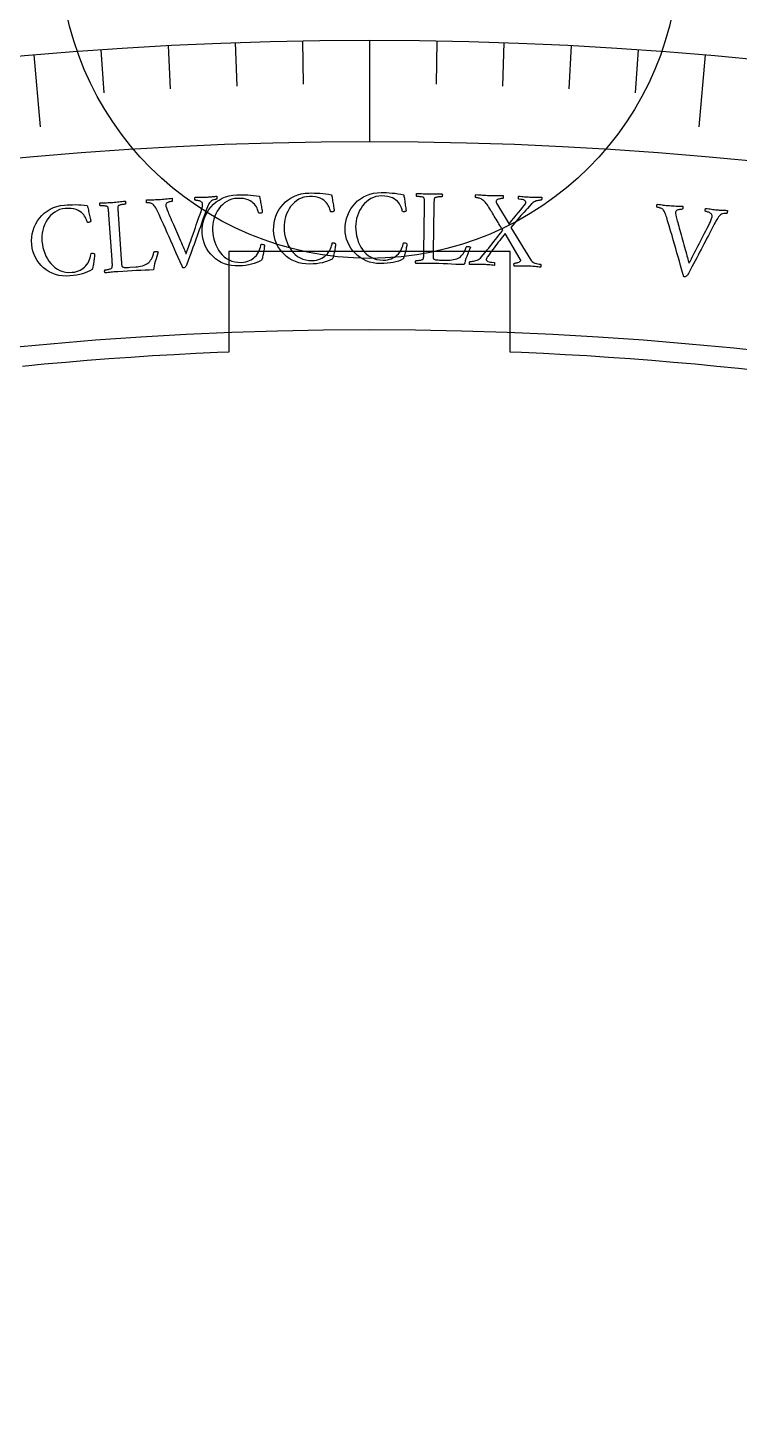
# Model space of a CAD drawing. Header units: millimetres. Extents: x -76 to 76, y -76 to 98.
# Drawn here: x -6.71 to 7.26, y 48.82 to 75.86 of the extents above; entities that cross this region are included whole.
import ezdxf

# ---------------------------------------------------------------- set-up
doc = ezdxf.new("R2010")
doc.units = ezdxf.units.MM
for name, color, linetype in [('CUT_INNER', 6, 'Continuous'), ('ENGRAVE', 7, 'Continuous'), ('ENGRAVE_FINE', 8, 'Continuous'), ('TEXT', 5, 'Continuous')]:
    doc.layers.add(name, color=color, linetype=linetype)

msp = doc.modelspace()

# ---------------------------------------------------------------- linework, layer by layer
at = {"layer": 'CUT_INNER'}
msp.add_lwpolyline([(7.6649, 69.1163), (7.2406, 69.162), (6.8161, 69.2051), (6.3913, 69.2457), (5.9663, 69.2836), (5.5411, 69.3189), (5.1157, 69.3516), (4.6901, 69.3817), (4.2642, 69.4091), (3.8383, 69.434), (3.4122, 69.4562), (2.9859, 69.4759), (2.76, 69.4849), (2.76, 71.464), (-2.76, 71.464), (-2.76, 69.4849), (-2.9859, 69.4759), (-3.4122, 69.4562), (-3.8383, 69.434), (-4.2642, 69.4091), (-4.6901, 69.3817), (-5.1157, 69.3516), (-5.5411, 69.3189), (-5.9663, 69.2836), (-6.3913, 69.2457), (-6.8161, 69.2051)], dxfattribs=at)
msp.add_circle((0, 77.4072), 6.08, dxfattribs=at)
at = {"layer": 'ENGRAVE'}
for points in [[(0, 75.6124), (0, 73.6227)], [(-6.5901, 75.3247), (-6.4662, 73.9089)], [(6.5901, 75.3247), (6.4662, 73.9089)]]:
    msp.add_lwpolyline(points, dxfattribs=at)
for radius in [75.6124, 73.6227, 69.9276]:
    msp.add_circle((0, 0), radius, dxfattribs=at)
at = {"layer": 'ENGRAVE_FINE'}
for points in [[(-3.9572, 75.5088), (-3.9126, 74.6572)], [(-2.6388, 75.5663), (-2.6091, 74.7141)], [(-1.3196, 75.6009), (-1.3047, 74.7483)], [(1.3196, 75.6009), (1.3047, 74.7483)], [(2.6388, 75.5663), (2.6091, 74.7141)], [(3.9572, 75.5088), (3.9126, 74.6572)], [(-5.2745, 75.4282), (-5.215, 74.5776)], [(5.2745, 75.4282), (5.215, 74.5776)]]:
    msp.add_lwpolyline(points, dxfattribs=at)
at = {"layer": 'TEXT'}
for points in [[(-4.1372, 72.4843), (-4.1031, 72.4865), (-4.0695, 72.4889), (-4.0365, 72.4918), (-4.004, 72.495), (-3.972, 72.4983), (-3.9402, 72.5014), (-3.9086, 72.5044), (-3.8774, 72.5072), (-3.8753, 72.5021), (-3.8737, 72.4949), (-3.8728, 72.4857), (-3.8724, 72.4745), (-3.8727, 72.4636), (-3.8738, 72.4555), (-3.8757, 72.4501), (-3.8785, 72.4475), (-3.8842, 72.4469), (-3.8927, 72.4454), (-3.9039, 72.4432), (-3.918, 72.4401), (-3.9332, 72.4361), (-3.9479, 72.431), (-3.9622, 72.4249), (-3.976, 72.4178), (-3.9878, 72.4092), (-3.996, 72.3988), (-4.0006, 72.3867), (-4.0016, 72.3727), (-3.998, 72.3514), (-3.989, 72.3213), (-3.9748, 72.2824), (-3.9552, 72.2348), (-3.9445, 72.21), (-3.9322, 72.1815), (-3.9181, 72.1492), (-3.9024, 72.1131), (-3.8855, 72.0742), (-3.8678, 72.0333), (-3.8494, 71.9904), (-3.8302, 71.9456), (-3.8106, 71.8999), (-3.7909, 71.8541), (-3.771, 71.8083), (-3.7511, 71.7625), (-3.7315, 71.7176), (-3.7129, 71.6746), (-3.6952, 71.6333), (-3.6783, 71.5939), (-3.6627, 71.5571), (-3.6487, 71.5238), (-3.6361, 71.4941), (-3.6251, 71.4678), (-3.616, 71.4461), (-3.6091, 71.4301), (-3.6045, 71.4196), (-3.6022, 71.4147), (-3.5993, 71.4221), (-3.5942, 71.4356), (-3.5871, 71.4552), (-3.5779, 71.4808), (-3.567, 71.5115), (-3.5548, 71.5461), (-3.5414, 71.5846), (-3.5266, 71.627), (-3.5108, 71.6726), (-3.4942, 71.7204), (-3.4767, 71.7705), (-3.4583, 71.823), (-3.4395, 71.8767), (-3.4205, 71.9309), (-3.4013, 71.9855), (-3.382, 72.0404), (-3.3629, 72.0948), (-3.3444, 72.1475), (-3.3264, 72.1986), (-3.309, 72.2481), (-3.3026, 72.2667), (-3.2968, 72.2859), (-3.2915, 72.3056), (-3.2868, 72.3257), (-3.283, 72.3453), (-3.2804, 72.3632), (-3.2791, 72.3795), (-3.2791, 72.3942), (-3.2817, 72.41), (-3.2877, 72.4236), (-3.2973, 72.4348), (-3.3105, 72.4438), (-3.3256, 72.4509), (-3.3412, 72.4567), (-3.3573, 72.4612), (-3.3739, 72.4643), (-3.3894, 72.4663), (-3.4023, 72.4677), (-3.4127, 72.4684), (-3.4204, 72.4685), (-3.4243, 72.4717), (-3.4273, 72.4775), (-3.4293, 72.4858), (-3.4304, 72.4967), (-3.4304, 72.508), (-3.4292, 72.5173), (-3.4268, 72.5246), (-3.4233, 72.53), (-3.3946, 72.5303), (-3.3667, 72.5303), (-3.3396, 72.5302), (-3.3133, 72.5298), (-3.287, 72.5296), (-3.2599, 72.5299), (-3.2321, 72.5305), (-3.2034, 72.5316), (-3.1799, 72.5327), (-3.159, 72.5338), (-3.1407, 72.5349), (-3.1249, 72.5361), (-3.1105, 72.5373), (-3.0962, 72.5386), (-3.082, 72.5401), (-3.068, 72.5417), (-3.0532, 72.5434), (-3.0369, 72.5451), (-3.0189, 72.5469), (-2.9993, 72.5488), (-2.9973, 72.5436), (-2.9961, 72.5362), (-2.9955, 72.5266), (-2.9957, 72.5149), (-2.9965, 72.5037), (-2.9976, 72.4957), (-2.9992, 72.4909), (-3.0011, 72.4892), (-3.0096, 72.4882), (-3.0223, 72.4856), (-3.039, 72.4816), (-3.0598, 72.4761), (-3.0815, 72.4685), (-3.1008, 72.4584), (-3.1177, 72.4457), (-3.1322, 72.4304), (-3.142, 72.4167), (-3.1531, 72.3974), (-3.1654, 72.3726), (-3.1789, 72.3422), (-3.1926, 72.3095), (-3.2054, 72.2775), (-3.2172, 72.2462), (-3.2281, 72.2156), (-3.2533, 72.1446), (-3.2773, 72.0767), (-3.3003, 72.0117), (-3.3221, 71.9496), (-3.3433, 71.8896), (-3.3641, 71.8306), (-3.3848, 71.7727), (-3.4052, 71.7159), (-3.4256, 71.6591), (-3.4463, 71.6012), (-3.4673, 71.5422), (-3.4887, 71.4821), (-3.5109, 71.4198), (-3.5344, 71.3543), (-3.5594, 71.2854), (-3.5857, 71.2134), (-3.5934, 71.1944), (-3.6017, 71.1785), (-3.6105, 71.1658), (-3.6199, 71.1563), (-3.6296, 71.1493), (-3.6396, 71.1441), (-3.6498, 71.1408), (-3.6603, 71.1393), (-3.6634, 71.14), (-3.6663, 71.1425), (-3.669, 71.1467), (-3.6715, 71.1526), (-3.674, 71.1589), (-3.6764, 71.1643), (-3.6787, 71.1688), (-3.681, 71.1723), (-3.72, 71.2613), (-3.7578, 71.3474), (-3.7942, 71.4304), (-3.8294, 71.5104), (-3.8641, 71.5892), (-3.8992, 71.6687), (-3.9346, 71.7488), (-3.9705, 71.8295), (-4.0076, 71.9126), (-4.0471, 71.9998), (-4.0889, 72.0911), (-4.1331, 72.1865), (-4.1465, 72.2158), (-4.1597, 72.2435), (-4.1727, 72.2696), (-4.1855, 72.2942), (-4.1985, 72.3174), (-4.2121, 72.3395), (-4.2263, 72.3605), (-4.2412, 72.3804), (-4.2481, 72.3881), (-4.2571, 72.3949), (-4.2682, 72.4007), (-4.2814, 72.4057), (-4.2956, 72.4098), (-4.3096, 72.4131), (-4.3235, 72.4156), (-4.3371, 72.4173), (-4.3498, 72.4184), (-4.3607, 72.419), (-4.3698, 72.4193), (-4.3771, 72.4191), (-4.3782, 72.4209), (-4.3792, 72.4262), (-4.3801, 72.4351), (-4.381, 72.4476), (-4.3816, 72.4603), (-4.3818, 72.4697), (-4.3815, 72.4757), (-4.3807, 72.4785), (-4.3456, 72.4795), (-4.3136, 72.4802), (-4.2847, 72.4805), (-4.2589, 72.4805), (-4.2331, 72.4806), (-4.2042, 72.4813), (-4.1722, 72.4825), (-4.1372, 72.4843)], [(-2.609, 72.5745), (-2.5567, 72.5759), (-2.5031, 72.5761), (-2.4483, 72.5754), (-2.3923, 72.5735), (-2.3354, 72.57), (-2.278, 72.5644), (-2.2202, 72.5566), (-2.1619, 72.5467), (-2.1614, 72.544), (-2.1597, 72.5359), (-2.1569, 72.5223), (-2.1531, 72.5034), (-2.1486, 72.4808), (-2.1439, 72.4563), (-2.139, 72.43), (-2.1339, 72.4019), (-2.1289, 72.3734), (-2.124, 72.3463), (-2.1193, 72.3206), (-2.1147, 72.2961), (-2.1108, 72.2748), (-2.108, 72.2583), (-2.1062, 72.2467), (-2.1056, 72.24), (-2.1054, 72.2358), (-2.1075, 72.2315), (-2.1116, 72.2271), (-2.1179, 72.2227), (-2.1255, 72.2187), (-2.1333, 72.2158), (-2.1414, 72.214), (-2.1498, 72.2132), (-2.1571, 72.2134), (-2.1638, 72.2144), (-2.17, 72.2162), (-2.1757, 72.2188), (-2.179, 72.232), (-2.1839, 72.2483), (-2.1903, 72.2678), (-2.1983, 72.2904), (-2.2087, 72.3148), (-2.2223, 72.3397), (-2.2392, 72.3649), (-2.2594, 72.3906), (-2.2835, 72.4154), (-2.3122, 72.4381), (-2.3456, 72.4587), (-2.3837, 72.477), (-2.4273, 72.4919), (-2.4771, 72.5018), (-2.5333, 72.5068), (-2.5958, 72.507), (-2.6524, 72.5016), (-2.7061, 72.4899), (-2.7568, 72.4717), (-2.8046, 72.4471), (-2.8491, 72.417), (-2.89, 72.3825), (-2.9274, 72.3437), (-2.9612, 72.3004), (-2.9911, 72.2539), (-3.0168, 72.2051), (-3.0384, 72.154), (-3.0559, 72.1008), (-3.069, 72.0464), (-3.0777, 71.9921), (-3.082, 71.9379), (-3.0819, 71.8837), (-3.0773, 71.8235), (-3.0685, 71.7641), (-3.0557, 71.7053), (-3.0388, 71.6473), (-3.0178, 71.5911), (-2.9927, 71.5378), (-2.9635, 71.4875), (-2.9302, 71.4401), (-2.8929, 71.3967), (-2.8515, 71.3582), (-2.8062, 71.3247), (-2.7569, 71.296), (-2.7035, 71.2734), (-2.6461, 71.2579), (-2.5846, 71.2496), (-2.519, 71.2484), (-2.4733, 71.2519), (-2.4312, 71.2589), (-2.3929, 71.2695), (-2.3582, 71.2837), (-2.3268, 71.3003), (-2.2982, 71.3181), (-2.2724, 71.3371), (-2.2494, 71.3574), (-2.2217, 71.3867), (-2.1983, 71.4175), (-2.1791, 71.4497), (-2.1642, 71.4834), (-2.1525, 71.5167), (-2.1428, 71.5478), (-2.1351, 71.5768), (-2.1295, 71.6035), (-2.1119, 71.6046), (-2.095, 71.6024), (-2.0787, 71.597), (-2.0632, 71.5884), (-2.0634, 71.5791), (-2.0644, 71.5661), (-2.0662, 71.5493), (-2.0689, 71.5287), (-2.0722, 71.5058), (-2.0758, 71.482), (-2.0798, 71.4572), (-2.0841, 71.4315), (-2.0888, 71.4061), (-2.0938, 71.3821), (-2.0991, 71.3595), (-2.1047, 71.3384), (-2.1104, 71.3199), (-2.1159, 71.3051), (-2.1213, 71.2941), (-2.1265, 71.2867), (-2.1696, 71.2635), (-2.2156, 71.2431), (-2.2647, 71.2255), (-2.3167, 71.2106), (-2.3725, 71.1986), (-2.4328, 71.1892), (-2.4978, 71.1826), (-2.5673, 71.1787), (-2.6418, 71.1793), (-2.7135, 71.1868), (-2.7823, 71.2011), (-2.8482, 71.2222), (-2.9106, 71.2493), (-2.969, 71.2816), (-3.0232, 71.3191), (-3.0733, 71.3618), (-3.1189, 71.4089), (-3.1593, 71.4596), (-3.1947, 71.514), (-3.225, 71.5721), (-3.2496, 71.6332), (-3.2681, 71.6965), (-3.2805, 71.7621), (-3.2868, 71.83), (-3.2868, 71.9022), (-3.2802, 71.9725), (-3.2669, 72.0409), (-3.2469, 72.1073), (-3.2209, 72.171), (-3.1894, 72.2314), (-3.1525, 72.2884), (-3.1102, 72.342), (-3.0627, 72.3913), (-3.0106, 72.4353), (-2.9537, 72.474), (-2.8921, 72.5074), (-2.8264, 72.5347), (-2.7573, 72.555), (-2.6848, 72.5683), (-2.609, 72.5745)], [(-1.1916, 72.6116), (-1.1393, 72.612), (-1.0857, 72.6112), (-1.0309, 72.6093), (-0.9749, 72.6064), (-0.9181, 72.6018), (-0.8609, 72.5951), (-0.8032, 72.5862), (-0.7451, 72.5751), (-0.7446, 72.5724), (-0.7431, 72.5642), (-0.7406, 72.5506), (-0.7372, 72.5316), (-0.7331, 72.5089), (-0.7289, 72.4844), (-0.7245, 72.458), (-0.72, 72.4297), (-0.7155, 72.4012), (-0.7111, 72.374), (-0.7069, 72.3482), (-0.7029, 72.3236), (-0.6994, 72.3022), (-0.6969, 72.2857), (-0.6953, 72.2741), (-0.6948, 72.2674), (-0.6948, 72.2631), (-0.6969, 72.2588), (-0.7011, 72.2545), (-0.7075, 72.2502), (-0.7151, 72.2464), (-0.723, 72.2437), (-0.7311, 72.242), (-0.7396, 72.2414), (-0.7468, 72.2417), (-0.7535, 72.2429), (-0.7597, 72.2448), (-0.7654, 72.2475), (-0.7684, 72.2608), (-0.7729, 72.2772), (-0.779, 72.2968), (-0.7865, 72.3196), (-0.7964, 72.3442), (-0.8096, 72.3693), (-0.826, 72.3949), (-0.8456, 72.4209), (-0.8693, 72.4462), (-0.8976, 72.4695), (-0.9306, 72.4906), (-0.9683, 72.5097), (-1.0115, 72.5254), (-1.0612, 72.5363), (-1.1173, 72.5425), (-1.1797, 72.5438), (-1.2364, 72.5396), (-1.2903, 72.5289), (-1.3414, 72.5117), (-1.3897, 72.488), (-1.4347, 72.4588), (-1.4763, 72.4252), (-1.5144, 72.387), (-1.5491, 72.3445), (-1.5799, 72.2985), (-1.6066, 72.2502), (-1.6291, 72.1996), (-1.6476, 72.1467), (-1.6618, 72.0926), (-1.6716, 72.0385), (-1.677, 71.9844), (-1.6779, 71.9302), (-1.6744, 71.8699), (-1.6669, 71.8103), (-1.6552, 71.7513), (-1.6394, 71.6929), (-1.6195, 71.6363), (-1.5954, 71.5826), (-1.5672, 71.5317), (-1.5349, 71.4837), (-1.4984, 71.4396), (-1.4578, 71.4003), (-1.4132, 71.3658), (-1.3644, 71.3362), (-1.3115, 71.3126), (-1.2544, 71.296), (-1.1931, 71.2865), (-1.1275, 71.284), (-1.0817, 71.2866), (-1.0396, 71.2928), (-1.001, 71.3027), (-0.9661, 71.3162), (-0.9343, 71.3321), (-0.9054, 71.3494), (-0.8792, 71.3679), (-0.8558, 71.3877), (-0.8276, 71.4165), (-0.8035, 71.4468), (-0.7837, 71.4786), (-0.7682, 71.512), (-0.7558, 71.5451), (-0.7455, 71.576), (-0.7373, 71.6048), (-0.7312, 71.6314), (-0.7135, 71.6321), (-0.6966, 71.6297), (-0.6805, 71.624), (-0.6651, 71.6151), (-0.6655, 71.6058), (-0.6668, 71.5927), (-0.669, 71.576), (-0.672, 71.5555), (-0.6757, 71.5327), (-0.6798, 71.5089), (-0.6843, 71.4842), (-0.6891, 71.4586), (-0.6943, 71.4333), (-0.6998, 71.4094), (-0.7055, 71.3869), (-0.7115, 71.3659), (-0.7176, 71.3475), (-0.7234, 71.3329), (-0.729, 71.3219), (-0.7343, 71.3147), (-0.7779, 71.2923), (-0.8243, 71.2728), (-0.8737, 71.2561), (-0.926, 71.2423), (-0.982, 71.2313), (-1.0425, 71.2232), (-1.1076, 71.2178), (-1.1771, 71.2152), (-1.2517, 71.2173), (-1.3232, 71.2262), (-1.3917, 71.2418), (-1.4572, 71.2642), (-1.5191, 71.2926), (-1.5767, 71.326), (-1.6302, 71.3645), (-1.6795, 71.4082), (-1.7241, 71.4561), (-1.7636, 71.5077), (-1.7979, 71.5628), (-1.827, 71.6214), (-1.8505, 71.683), (-1.8677, 71.7466), (-1.8789, 71.8125), (-1.8838, 71.8804), (-1.8824, 71.9527), (-1.8744, 72.0229), (-1.8598, 72.091), (-1.8385, 72.157), (-1.8113, 72.2202), (-1.7786, 72.2799), (-1.7406, 72.3362), (-1.6972, 72.389), (-1.6488, 72.4373), (-1.5958, 72.4803), (-1.5382, 72.5179), (-1.4759, 72.5501), (-1.4097, 72.576), (-1.3403, 72.595), (-1.2675, 72.6068), (-1.1916, 72.6116)], [(0.2263, 72.6211), (0.2786, 72.6204), (0.3321, 72.6185), (0.3868, 72.6156), (0.4428, 72.6116), (0.4995, 72.6059), (0.5566, 72.598), (0.6141, 72.588), (0.6719, 72.5758), (0.6724, 72.5731), (0.6737, 72.5649), (0.6759, 72.5513), (0.679, 72.5322), (0.6827, 72.5094), (0.6864, 72.4848), (0.6902, 72.4583), (0.6942, 72.43), (0.6982, 72.4014), (0.702, 72.3741), (0.7057, 72.3482), (0.7093, 72.3236), (0.7124, 72.3021), (0.7145, 72.2855), (0.7158, 72.2739), (0.7162, 72.2672), (0.7162, 72.2629), (0.714, 72.2587), (0.7097, 72.2545), (0.7032, 72.2503), (0.6955, 72.2466), (0.6876, 72.2441), (0.6794, 72.2425), (0.671, 72.2421), (0.6637, 72.2425), (0.6571, 72.2438), (0.6509, 72.2459), (0.6453, 72.2487), (0.6425, 72.262), (0.6383, 72.2785), (0.6327, 72.2982), (0.6256, 72.3211), (0.6161, 72.3459), (0.6034, 72.3713), (0.5876, 72.3972), (0.5684, 72.4236), (0.5453, 72.4494), (0.5175, 72.4732), (0.4849, 72.495), (0.4476, 72.5148), (0.4046, 72.5314), (0.3552, 72.5432), (0.2992, 72.5505), (0.2368, 72.553), (0.18, 72.5499), (0.1259, 72.5403), (0.0745, 72.5241), (0.0258, 72.5013), (-0.0198, 72.473), (-0.0621, 72.4402), (-0.1009, 72.4028), (-0.1363, 72.3609), (-0.168, 72.3155), (-0.1957, 72.2678), (-0.2192, 72.2176), (-0.2388, 72.1651), (-0.254, 72.1113), (-0.2649, 72.0574), (-0.2713, 72.0034), (-0.2733, 71.9492), (-0.271, 71.8889), (-0.2646, 71.8292), (-0.254, 71.77), (-0.2394, 71.7113), (-0.2206, 71.6543), (-0.1976, 71.6001), (-0.1704, 71.5487), (-0.139, 71.5001), (-0.1034, 71.4552), (-0.0636, 71.4151), (-0.0196, 71.3798), (0.0286, 71.3493), (0.081, 71.3246), (0.1378, 71.3069), (0.1989, 71.2962), (0.2644, 71.2925), (0.3103, 71.2941), (0.3525, 71.2995), (0.3913, 71.3086), (0.4264, 71.3214), (0.4585, 71.3368), (0.4878, 71.3535), (0.5143, 71.3715), (0.5381, 71.3908), (0.5669, 71.419), (0.5915, 71.4489), (0.6119, 71.4803), (0.6281, 71.5134), (0.6412, 71.5462), (0.6521, 71.5769), (0.6608, 71.6055), (0.6674, 71.6321), (0.6851, 71.6324), (0.702, 71.6296), (0.718, 71.6236), (0.7331, 71.6144), (0.7326, 71.6051), (0.7311, 71.5921), (0.7286, 71.5754), (0.7251, 71.555), (0.721, 71.5322), (0.7164, 71.5086), (0.7115, 71.484), (0.7061, 71.4584), (0.7004, 71.4332), (0.6945, 71.4094), (0.6883, 71.3871), (0.6819, 71.3662), (0.6755, 71.3479), (0.6694, 71.3334), (0.6636, 71.3225), (0.6581, 71.3154), (0.6142, 71.2939), (0.5673, 71.2753), (0.5177, 71.2596), (0.4651, 71.2468), (0.4089, 71.2369), (0.3482, 71.2299), (0.2831, 71.2258), (0.2135, 71.2246), (0.139, 71.2282), (0.0676, 71.2385), (-0.0005, 71.2554), (-0.0656, 71.2791), (-0.1269, 71.3086), (-0.1839, 71.3432), (-0.2366, 71.3828), (-0.2851, 71.4274), (-0.3287, 71.4762), (-0.3672, 71.5285), (-0.4004, 71.5842), (-0.4284, 71.6434), (-0.4506, 71.7054), (-0.4667, 71.7694), (-0.4765, 71.8354), (-0.4801, 71.9035), (-0.4773, 71.9757), (-0.4679, 72.0457), (-0.452, 72.1135), (-0.4294, 72.1791), (-0.4009, 72.2418), (-0.3671, 72.3009), (-0.328, 72.3564), (-0.2836, 72.4083), (-0.2343, 72.4557), (-0.1804, 72.4976), (-0.1221, 72.5341), (-0.0592, 72.5651), (0.0075, 72.5897), (0.0773, 72.6073), (0.1502, 72.6177), (0.2263, 72.6211)], [(1.2471, 71.467), (1.247, 71.4646), (1.247, 71.4617), (1.2469, 71.4582), (1.2468, 71.4542), (1.2466, 71.444), (1.2464, 71.4322), (1.2462, 71.419), (1.246, 71.4043), (1.2458, 71.3892), (1.246, 71.3748), (1.2464, 71.361), (1.2471, 71.3479), (1.2482, 71.3365), (1.2499, 71.3277), (1.2522, 71.3215), (1.255, 71.318), (1.2661, 71.3111), (1.2784, 71.3057), (1.2919, 71.3016), (1.3066, 71.299), (1.324, 71.2973), (1.3459, 71.2959), (1.3721, 71.2948), (1.4028, 71.294), (1.5191, 71.2916), (1.5495, 71.2919), (1.5813, 71.2938), (1.6147, 71.2973), (1.6495, 71.3026), (1.6834, 71.3097), (1.7137, 71.3189), (1.7405, 71.3301), (1.7638, 71.3434), (1.7829, 71.3581), (1.8014, 71.3754), (1.8193, 71.3954), (1.8367, 71.4181), (1.8533, 71.4443), (1.8692, 71.4747), (1.8842, 71.5094), (1.8984, 71.5483), (1.902, 71.5538), (1.9082, 71.5577), (1.9171, 71.5598), (1.9285, 71.5603), (1.946, 71.559), (1.9603, 71.5562), (1.9713, 71.552), (1.9791, 71.5462), (1.9627, 71.5034), (1.9457, 71.4594), (1.9279, 71.414), (1.9095, 71.3673), (1.8924, 71.3217), (1.8783, 71.2794), (1.8675, 71.2404), (1.8597, 71.2049), (1.7764, 71.2073), (1.6934, 71.2101), (1.6106, 71.2134), (1.5281, 71.217), (1.4431, 71.2207), (1.3527, 71.2238), (1.2571, 71.2263), (1.1562, 71.2283), (1.1212, 71.2287), (1.088, 71.2286), (1.0567, 71.2281), (1.0272, 71.2271), (0.9984, 71.2261), (0.9691, 71.2255), (0.9392, 71.2253), (0.9088, 71.2255), (0.9053, 71.2306), (0.9029, 71.2373), (0.9018, 71.2455), (0.9018, 71.2554), (0.9028, 71.2652), (0.9044, 71.2734), (0.9067, 71.28), (0.9096, 71.285), (0.9173, 71.2851), (0.9276, 71.2856), (0.9406, 71.2864), (0.9562, 71.2876), (0.9729, 71.2893), (0.9893, 71.2917), (1.0053, 71.2947), (1.0209, 71.2984), (1.0345, 71.3026), (1.0445, 71.3071), (1.051, 71.3119), (1.0539, 71.317), (1.0579, 71.3307), (1.061, 71.3462), (1.0632, 71.3635), (1.0644, 71.3828), (1.0652, 71.4034), (1.0659, 71.4248), (1.0664, 71.4469), (1.0668, 71.4699), (1.08, 72.3562), (1.0803, 72.3792), (1.0804, 72.4016), (1.0804, 72.4233), (1.0803, 72.4444), (1.0796, 72.4641), (1.0779, 72.4819), (1.0752, 72.4977), (1.0716, 72.5115), (1.0688, 72.5175), (1.0623, 72.5228), (1.0522, 72.5273), (1.0385, 72.5311), (1.0227, 72.5343), (1.0066, 72.5371), (0.99, 72.5395), (0.973, 72.5416), (0.9571, 72.5432), (0.944, 72.5443), (0.9335, 72.5451), (0.9257, 72.5454), (0.9228, 72.5505), (0.9207, 72.5571), (0.9193, 72.5654), (0.9185, 72.5752), (0.9187, 72.5851), (0.9201, 72.5933), (0.9227, 72.5999), (0.9264, 72.6049), (0.9586, 72.6033), (0.9905, 72.6016), (1.0221, 72.5998), (1.0535, 72.5978), (1.0845, 72.596), (1.1154, 72.5945), (1.1459, 72.5934), (1.1762, 72.5928), (1.2072, 72.5925), (1.2379, 72.5925), (1.2681, 72.593), (1.298, 72.5939), (1.3279, 72.5949), (1.3586, 72.5957), (1.3899, 72.5964), (1.4219, 72.5969), (1.4255, 72.5917), (1.4279, 72.5851), (1.429, 72.5768), (1.4289, 72.567), (1.4278, 72.5572), (1.4261, 72.549), (1.4237, 72.5424), (1.4208, 72.5374), (1.4129, 72.5373), (1.4024, 72.5369), (1.3892, 72.5362), (1.3733, 72.5351), (1.3564, 72.5336), (1.3399, 72.5317), (1.324, 72.5294), (1.3086, 72.5267), (1.2951, 72.5234), (1.2848, 72.5192), (1.2777, 72.5141), (1.2738, 72.5082), (1.2707, 72.4968), (1.2683, 72.4839), (1.2665, 72.4693), (1.2653, 72.4531), (1.2646, 72.4357), (1.2639, 72.4175), (1.2634, 72.3985), (1.263, 72.3787), (1.2629, 72.3755), (1.2628, 72.3723), (1.2628, 72.3692), (1.2627, 72.366), (1.2627, 72.3628), (1.2626, 72.3596), (1.2626, 72.3564), (1.2625, 72.3532)], [(2.3521, 72.5642), (2.39, 72.5631), (2.4264, 72.5625), (2.4612, 72.5624), (2.4943, 72.5626), (2.5265, 72.563), (2.5585, 72.5633), (2.5901, 72.5635), (2.6215, 72.5635), (2.6232, 72.5581), (2.6243, 72.5506), (2.6248, 72.541), (2.6246, 72.5293), (2.6237, 72.5182), (2.6218, 72.5103), (2.6189, 72.5056), (2.6151, 72.5041), (2.6066, 72.5041), (2.5962, 72.5035), (2.5839, 72.5023), (2.5697, 72.5004), (2.5548, 72.4978), (2.5404, 72.494), (2.5265, 72.4892), (2.5131, 72.4833), (2.5016, 72.4759), (2.4932, 72.4667), (2.4879, 72.4556), (2.4859, 72.4427), (2.4871, 72.4301), (2.4914, 72.4154), (2.4989, 72.3988), (2.5095, 72.3803), (2.7382, 72.0019), (2.787, 72.0618), (2.8348, 72.1199), (2.8815, 72.1761), (2.9272, 72.2305), (2.9692, 72.2811), (3.0052, 72.3257), (3.035, 72.3645), (3.0587, 72.3974), (3.0619, 72.4026), (3.0643, 72.4078), (3.0661, 72.4131), (3.0672, 72.4183), (3.0678, 72.4231), (3.0683, 72.4268), (3.0686, 72.4294), (3.0688, 72.431), (3.0675, 72.4388), (3.063, 72.4472), (3.0553, 72.4563), (3.0444, 72.4661), (3.028, 72.4752), (3.0036, 72.4822), (2.9714, 72.4871), (2.9312, 72.4899), (2.9284, 72.4925), (2.9264, 72.4978), (2.9252, 72.5059), (2.9248, 72.5168), (2.925, 72.5281), (2.9259, 72.5377), (2.9273, 72.5456), (2.9294, 72.5517), (2.9597, 72.5484), (2.9882, 72.5453), (3.0149, 72.5424), (3.04, 72.5397), (3.0647, 72.5372), (3.0907, 72.5351), (3.1179, 72.5334), (3.1464, 72.532), (3.1857, 72.5305), (3.2217, 72.5297), (3.2546, 72.5296), (3.2843, 72.5301), (3.3112, 72.5309), (3.3356, 72.5315), (3.3576, 72.5319), (3.3771, 72.5322), (3.3788, 72.5271), (3.3801, 72.5204), (3.3808, 72.5121), (3.3811, 72.5022), (3.3805, 72.4923), (3.3784, 72.4837), (3.3749, 72.4766), (3.37, 72.4708), (3.3641, 72.4708), (3.3551, 72.4702), (3.343, 72.4691), (3.3278, 72.4675), (3.3106, 72.4648), (3.2925, 72.4606), (3.2735, 72.4548), (3.2536, 72.4474), (3.2338, 72.4381), (3.2147, 72.4266), (3.1966, 72.4127), (3.1792, 72.3965), (3.1388, 72.352), (3.101, 72.3105), (3.066, 72.2721), (3.0337, 72.2368), (3.003, 72.2028), (2.9727, 72.1686), (2.9428, 72.1341), (2.9133, 72.0992), (2.8828, 72.0626), (2.8497, 72.0225), (2.8142, 71.9791), (2.7761, 71.9323), (3.1588, 71.3038), (3.1747, 71.2823), (3.1946, 71.2639), (3.2187, 71.2484), (3.2469, 71.236), (3.2765, 71.2263), (3.3049, 71.219), (3.332, 71.2141), (3.358, 71.2117), (3.3605, 71.2064), (3.3619, 71.1993), (3.3624, 71.1903), (3.3618, 71.1796), (3.3607, 71.1691), (3.3596, 71.1611), (3.3585, 71.1554), (3.3573, 71.1521), (3.3278, 71.1556), (3.3005, 71.1588), (3.2752, 71.1618), (3.2521, 71.1645), (3.2288, 71.1669), (3.2031, 71.1691), (3.175, 71.171), (3.1445, 71.1725), (3.1026, 71.1741), (3.0634, 71.1752), (3.027, 71.1758), (2.9934, 71.1758), (2.9597, 71.1756), (2.9233, 71.1753), (2.8841, 71.175), (2.8421, 71.1746), (2.8386, 71.18), (2.8362, 71.1876), (2.835, 71.1972), (2.835, 71.2089), (2.836, 71.22), (2.8379, 71.2279), (2.8407, 71.2326), (2.8444, 71.2341), (2.8518, 71.2342), (2.8612, 71.235), (2.8725, 71.2365), (2.8859, 71.2388), (2.9001, 71.2419), (2.914, 71.2459), (2.9275, 71.2508), (2.9407, 71.2567), (2.9521, 71.2635), (2.9603, 71.2711), (2.9654, 71.2795), (2.9674, 71.2886), (2.9673, 71.2909), (2.9668, 71.2937), (2.966, 71.2968), (2.9647, 71.3004), (2.9632, 71.304), (2.9616, 71.3072), (2.9597, 71.31), (2.9578, 71.3124), (2.6606, 71.8133), (2.6355, 71.7825), (2.6095, 71.7501), (2.5825, 71.7159), (2.5545, 71.68), (2.5262, 71.6434), (2.4984, 71.6073), (2.4711, 71.5715), (2.4441, 71.536), (2.4184, 71.5018), (2.3946, 71.4697), (2.3728, 71.4395), (2.3529, 71.4115), (2.3355, 71.3865), (2.3212, 71.3657), (2.3099, 71.3491), (2.3017, 71.3366), (2.3004, 71.3342), (2.2989, 71.3314), (2.2971, 71.328), (2.2949, 71.3241), (2.293, 71.3197), (2.2915, 71.3151), (2.2905, 71.3102), (2.2901, 71.3051), (2.292, 71.2956), (2.2985, 71.2865), (2.3095, 71.2775), (2.3249, 71.2689), (2.3458, 71.2612), (2.3732, 71.2553), (2.4069, 71.2512), (2.447, 71.2488), (2.4497, 71.2435), (2.4516, 71.2364), (2.4528, 71.2275), (2.4533, 71.2167), (2.4532, 71.2062), (2.4524, 71.1981), (2.4511, 71.1925), (2.4492, 71.1892), (2.4206, 71.1922), (2.3918, 71.1951), (2.3627, 71.1979), (2.3333, 71.2005), (2.3039, 71.2029), (2.2747, 71.2048), (2.2458, 71.2063), (2.2172, 71.2074), (2.1785, 71.2084), (2.1427, 71.2089), (2.1098, 71.2089), (2.0797, 71.2084), (2.0509, 71.2076), (2.0215, 71.2066), (1.9916, 71.2055), (1.9612, 71.2043), (1.9597, 71.2104), (1.9592, 71.2179), (1.9596, 71.2269), (1.961, 71.2373), (1.9628, 71.2473), (1.9644, 71.255), (1.9659, 71.2605), (1.9671, 71.2637), (1.9735, 71.264), (1.9843, 71.2651), (1.9995, 71.267), (2.0191, 71.2697), (2.0413, 71.2736), (2.0643, 71.279), (2.0882, 71.286), (2.113, 71.2946), (2.1368, 71.305), (2.1578, 71.3174), (2.1762, 71.332), (2.1919, 71.3486), (2.2317, 71.3973), (2.2696, 71.444), (2.3057, 71.4885), (2.3399, 71.531), (2.373, 71.5725), (2.4061, 71.6142), (2.4391, 71.6559), (2.472, 71.6978), (2.5057, 71.7405), (2.5409, 71.785), (2.5777, 71.831), (2.616, 71.8788), (2.6042, 71.8995), (2.5906, 71.9225), (2.5754, 71.9478), (2.5586, 71.9755), (2.5408, 72.0046), (2.5227, 72.0344), (2.5044, 72.0649), (2.4858, 72.0961), (2.4673, 72.127), (2.4493, 72.1569), (2.4318, 72.1857), (2.4147, 72.2133), (2.3987, 72.2393), (2.3842, 72.2627), (2.3712, 72.2838), (2.3597, 72.3024), (2.3503, 72.3175), (2.3436, 72.3284), (2.3396, 72.3349), (2.3383, 72.3371), (2.3222, 72.3638), (2.3063, 72.3875), (2.2908, 72.4084), (2.2756, 72.4263), (2.2597, 72.4423), (2.2424, 72.4576), (2.2235, 72.4721), (2.2032, 72.4859), (2.1889, 72.4943), (2.1737, 72.5014), (2.1576, 72.5074), (2.1404, 72.5123), (2.1238, 72.516), (2.1091, 72.5188), (2.0964, 72.5205), (2.0858, 72.5213), (2.0821, 72.523), (2.0795, 72.5278), (2.0781, 72.5359), (2.0779, 72.547), (2.0788, 72.5587), (2.0807, 72.5682), (2.0836, 72.5756), (2.0875, 72.5808), (2.1248, 72.5786), (2.1593, 72.5763), (2.1909, 72.5739), (2.2198, 72.5715), (2.2486, 72.5693), (2.2803, 72.5673), (2.3148, 72.5656), (2.3521, 72.5642)], [(-5.9912, 72.3739), (-5.939, 72.3776), (-5.8855, 72.3804), (-5.8307, 72.3822), (-5.7747, 72.3829), (-5.7177, 72.3821), (-5.6601, 72.3792), (-5.602, 72.3741), (-5.5433, 72.3669), (-5.5426, 72.3642), (-5.5406, 72.3562), (-5.5372, 72.3428), (-5.5325, 72.324), (-5.5269, 72.3017), (-5.5211, 72.2775), (-5.515, 72.2514), (-5.5086, 72.2235), (-5.5022, 72.1954), (-5.4961, 72.1685), (-5.4902, 72.143), (-5.4845, 72.1188), (-5.4796, 72.0976), (-5.476, 72.0813), (-5.4737, 72.0698), (-5.4727, 72.0632), (-5.4724, 72.059), (-5.4742, 72.0546), (-5.4782, 72.05), (-5.4843, 72.0453), (-5.4916, 72.041), (-5.4993, 72.0377), (-5.5073, 72.0355), (-5.5157, 72.0343), (-5.5229, 72.0342), (-5.5297, 72.0349), (-5.536, 72.0364), (-5.5418, 72.0387), (-5.5457, 72.0518), (-5.5513, 72.0678), (-5.5586, 72.087), (-5.5677, 72.1092), (-5.5792, 72.1331), (-5.594, 72.1573), (-5.6121, 72.1817), (-5.6334, 72.2064), (-5.6586, 72.2301), (-5.6884, 72.2514), (-5.7227, 72.2704), (-5.7616, 72.287), (-5.8058, 72.2997), (-5.8561, 72.3074), (-5.9125, 72.3098), (-5.9749, 72.307), (-6.0312, 72.299), (-6.0843, 72.2848), (-6.1341, 72.2642), (-6.1807, 72.2374), (-6.2237, 72.2053), (-6.263, 72.169), (-6.2985, 72.1284), (-6.3302, 72.0836), (-6.3579, 72.0357), (-6.3814, 71.9858), (-6.4005, 71.9338), (-6.4155, 71.8798), (-6.4261, 71.8249), (-6.4323, 71.7702), (-6.434, 71.7158), (-6.4314, 71.6617), (-6.4239, 71.6018), (-6.4124, 71.5429), (-6.3969, 71.4848), (-6.3773, 71.4276), (-6.3537, 71.3724), (-6.3261, 71.3203), (-6.2946, 71.2715), (-6.2591, 71.2257), (-6.2198, 71.1841), (-6.1767, 71.1476), (-6.1299, 71.1161), (-6.0793, 71.0898), (-6.0249, 71.0697), (-5.9668, 71.0569), (-5.905, 71.0515), (-5.8394, 71.0534), (-5.7939, 71.059), (-5.7523, 71.068), (-5.7145, 71.0804), (-5.6805, 71.0961), (-5.6499, 71.1142), (-5.6221, 71.1333), (-5.5973, 71.1535), (-5.5752, 71.1748), (-5.5489, 71.2054), (-5.5269, 71.2372), (-5.5093, 71.2703), (-5.496, 71.3046), (-5.4858, 71.3385), (-5.4776, 71.37), (-5.4713, 71.3993), (-5.467, 71.4262), (-5.4494, 71.4281), (-5.4324, 71.4268), (-5.4159, 71.4221), (-5.4, 71.4143), (-5.3998, 71.405), (-5.4002, 71.3919), (-5.4012, 71.375), (-5.4029, 71.3544), (-5.4051, 71.3314), (-5.4076, 71.3074), (-5.4104, 71.2825), (-5.4136, 71.2566), (-5.4171, 71.2309), (-5.421, 71.2067), (-5.4252, 71.184), (-5.4298, 71.1626), (-5.4346, 71.1439), (-5.4394, 71.1288), (-5.4443, 71.1175), (-5.4491, 71.11), (-5.4911, 71.0848), (-5.5362, 71.0622), (-5.5843, 71.0423), (-5.6356, 71.0251), (-5.6908, 71.0104), (-5.7506, 70.9983), (-5.8152, 70.9886), (-5.8844, 70.9814), (-5.9589, 70.9786), (-6.0309, 70.9827), (-6.1003, 70.9938), (-6.1671, 71.0118), (-6.2307, 71.036), (-6.2905, 71.0656), (-6.3464, 71.1005), (-6.3985, 71.1408), (-6.4462, 71.1857), (-6.4889, 71.2345), (-6.5268, 71.2872), (-6.5597, 71.3438), (-6.5872, 71.4036), (-6.6087, 71.466), (-6.6241, 71.531), (-6.6335, 71.5985), (-6.6369, 71.6707), (-6.6336, 71.7412), (-6.6235, 71.8101), (-6.6067, 71.8774), (-6.5836, 71.9423), (-6.555, 72.004), (-6.5208, 72.0627), (-6.481, 72.1182), (-6.4359, 72.1697), (-6.3858, 72.2161), (-6.3308, 72.2574), (-6.2708, 72.2936), (-6.2065, 72.3239), (-6.1384, 72.3474), (-6.0667, 72.364), (-5.9912, 72.3739)], [(-4.8754, 71.3114), (-4.8752, 71.309), (-4.875, 71.3061), (-4.8748, 71.3027), (-4.8745, 71.2987), (-4.8738, 71.2884), (-4.873, 71.2767), (-4.8721, 71.2635), (-4.8711, 71.2489), (-4.8699, 71.2338), (-4.8686, 71.2195), (-4.867, 71.2058), (-4.8651, 71.1928), (-4.863, 71.1815), (-4.8606, 71.1729), (-4.8578, 71.1669), (-4.8547, 71.1637), (-4.8431, 71.1578), (-4.8304, 71.1534), (-4.8166, 71.1505), (-4.8017, 71.1492), (-4.7841, 71.149), (-4.7622, 71.1494), (-4.736, 71.1506), (-4.7054, 71.1524), (-4.5893, 71.16), (-4.5591, 71.1628), (-4.5275, 71.1674), (-4.4946, 71.1738), (-4.4603, 71.182), (-4.4272, 71.192), (-4.3978, 71.2038), (-4.372, 71.2173), (-4.35, 71.2325), (-4.3322, 71.2488), (-4.3152, 71.2676), (-4.2991, 71.2891), (-4.2837, 71.3132), (-4.2694, 71.3407), (-4.2562, 71.3723), (-4.2442, 71.4082), (-4.2333, 71.4482), (-4.2302, 71.454), (-4.2244, 71.4583), (-4.2158, 71.4612), (-4.2044, 71.4627), (-4.1869, 71.4629), (-4.1724, 71.4614), (-4.161, 71.4581), (-4.1528, 71.4529), (-4.1654, 71.409), (-4.1787, 71.3636), (-4.1924, 71.3169), (-4.2068, 71.2688), (-4.22, 71.2218), (-4.2303, 71.1785), (-4.2378, 71.1388), (-4.2425, 71.1027), (-4.3257, 71.098), (-4.4087, 71.0937), (-4.4915, 71.0898), (-4.574, 71.0864), (-4.659, 71.0828), (-4.7492, 71.0781), (-4.8447, 71.0725), (-4.9454, 71.0658), (-4.9804, 71.0632), (-5.0134, 71.0603), (-5.0446, 71.0571), (-5.0738, 71.0536), (-5.1025, 71.0501), (-5.1316, 71.047), (-5.1614, 71.0443), (-5.1917, 71.0419), (-5.1957, 71.0466), (-5.1986, 71.0531), (-5.2004, 71.0612), (-5.2012, 71.071), (-5.2011, 71.0809), (-5.2002, 71.0892), (-5.1985, 71.096), (-5.196, 71.1012), (-5.1884, 71.102), (-5.1781, 71.1033), (-5.1653, 71.1053), (-5.1498, 71.1078), (-5.1333, 71.1109), (-5.1172, 71.1147), (-5.1015, 71.119), (-5.0863, 71.1241), (-5.0731, 71.1294), (-5.0635, 71.1348), (-5.0574, 71.1401), (-5.0549, 71.1455), (-5.0522, 71.1594), (-5.0504, 71.1751), (-5.0497, 71.1926), (-5.0501, 71.2119), (-5.0511, 71.2325), (-5.0523, 71.2538), (-5.0537, 71.276), (-5.0552, 71.2989), (-5.1179, 72.183), (-5.1196, 72.206), (-5.1214, 72.2283), (-5.1233, 72.25), (-5.1252, 72.2709), (-5.1276, 72.2905), (-5.1308, 72.3081), (-5.1348, 72.3236), (-5.1396, 72.337), (-5.1429, 72.3428), (-5.1498, 72.3475), (-5.1602, 72.3512), (-5.1742, 72.3537), (-5.1902, 72.3556), (-5.2066, 72.357), (-5.2233, 72.358), (-5.2404, 72.3586), (-5.2563, 72.3588), (-5.2696, 72.3589), (-5.2801, 72.3587), (-5.2879, 72.3583), (-5.2911, 72.3631), (-5.2938, 72.3696), (-5.296, 72.3777), (-5.2976, 72.3874), (-5.2982, 72.3973), (-5.2975, 72.4056), (-5.2955, 72.4124), (-5.2922, 72.4177), (-5.26, 72.4189), (-5.2281, 72.4199), (-5.1965, 72.4208), (-5.165, 72.4215), (-5.1339, 72.4223), (-5.1031, 72.4235), (-5.0726, 72.4251), (-5.0423, 72.427), (-5.0114, 72.4293), (-4.9809, 72.432), (-4.9508, 72.4351), (-4.9211, 72.4385), (-4.8913, 72.4421), (-4.8609, 72.4455), (-4.8297, 72.4489), (-4.7979, 72.4521), (-4.7938, 72.4473), (-4.7909, 72.4408), (-4.7891, 72.4327), (-4.7884, 72.4229), (-4.7886, 72.413), (-4.7896, 72.4047), (-4.7914, 72.3979), (-4.7939, 72.3927), (-4.8017, 72.392), (-4.8121, 72.3907), (-4.8252, 72.3888), (-4.841, 72.3864), (-4.8578, 72.3835), (-4.874, 72.3802), (-4.8897, 72.3765), (-4.9048, 72.3725), (-4.9179, 72.368), (-4.9278, 72.363), (-4.9345, 72.3573), (-4.9378, 72.3511), (-4.9399, 72.3395), (-4.9413, 72.3264), (-4.9418, 72.3117), (-4.9416, 72.2954), (-4.9408, 72.278), (-4.9399, 72.2599), (-4.9388, 72.2409), (-4.9376, 72.2211), (-4.9373, 72.218), (-4.9371, 72.2148), (-4.9369, 72.2116), (-4.9367, 72.2084), (-4.9365, 72.2052), (-4.9363, 72.2021), (-4.936, 72.1989), (-4.9358, 72.1957)], [(5.8887, 72.3631), (5.9228, 72.3605), (5.9564, 72.3583), (5.9895, 72.3566), (6.0221, 72.3553), (6.0543, 72.3541), (6.0862, 72.3529), (6.1178, 72.3515), (6.1492, 72.3499), (6.1506, 72.3446), (6.1511, 72.3373), (6.1508, 72.328), (6.1496, 72.3168), (6.1478, 72.3061), (6.1456, 72.2983), (6.143, 72.2932), (6.1399, 72.291), (6.1342, 72.2912), (6.1256, 72.2909), (6.1141, 72.2902), (6.0997, 72.2891), (6.0841, 72.2872), (6.0688, 72.2842), (6.0538, 72.2801), (6.0392, 72.275), (6.0263, 72.2681), (6.0168, 72.259), (6.0106, 72.2476), (6.0077, 72.2339), (6.0083, 72.2122), (6.013, 72.1812), (6.0217, 72.1407), (6.0345, 72.0908), (6.0417, 72.0648), (6.05, 72.0349), (6.0595, 72.001), (6.0701, 71.9631), (6.0815, 71.9222), (6.0934, 71.8792), (6.1057, 71.8343), (6.1185, 71.7872), (6.1317, 71.7392), (6.1449, 71.6911), (6.1583, 71.643), (6.1717, 71.595), (6.1849, 71.5478), (6.1974, 71.5026), (6.2093, 71.4593), (6.2205, 71.4179), (6.2309, 71.3793), (6.2402, 71.3444), (6.2486, 71.3132), (6.2559, 71.2857), (6.2619, 71.263), (6.2665, 71.2461), (6.2696, 71.2351), (6.2712, 71.23), (6.2752, 71.2369), (6.282, 71.2496), (6.2917, 71.268), (6.3044, 71.2921), (6.3194, 71.321), (6.3362, 71.3536), (6.3549, 71.3899), (6.3753, 71.4299), (6.3973, 71.4728), (6.4204, 71.5179), (6.4446, 71.5651), (6.47, 71.6145), (6.4961, 71.6652), (6.5224, 71.7162), (6.5488, 71.7676), (6.5755, 71.8194), (6.6019, 71.8706), (6.6275, 71.9203), (6.6524, 71.9684), (6.6764, 72.015), (6.6853, 72.0326), (6.6937, 72.0508), (6.7017, 72.0695), (6.7091, 72.0888), (6.7156, 72.1077), (6.7206, 72.1251), (6.7241, 72.1411), (6.7262, 72.1556), (6.7258, 72.1716), (6.7217, 72.1859), (6.7137, 72.1983), (6.702, 72.209), (6.688, 72.2182), (6.6733, 72.2261), (6.658, 72.2327), (6.642, 72.2381), (6.6269, 72.2423), (6.6143, 72.2454), (6.6041, 72.2475), (6.5965, 72.2486), (6.593, 72.2524), (6.5909, 72.2585), (6.59, 72.267), (6.5905, 72.278), (6.592, 72.2891), (6.5945, 72.2982), (6.5978, 72.3051), (6.6021, 72.31), (6.6305, 72.3063), (6.6582, 72.3025), (6.685, 72.2986), (6.711, 72.2947), (6.737, 72.2908), (6.7639, 72.2873), (6.7916, 72.2841), (6.8201, 72.2812), (6.8435, 72.2791), (6.8643, 72.2773), (6.8827, 72.2759), (6.8985, 72.2749), (6.9129, 72.2741), (6.9273, 72.2735), (6.9415, 72.273), (6.9556, 72.2726), (6.9705, 72.2722), (6.9869, 72.2717), (7.005, 72.271), (7.0246, 72.2702), (7.0259, 72.2647), (7.0261, 72.2572), (7.0253, 72.2477), (7.0235, 72.2361), (7.0212, 72.2252), (7.019, 72.2174), (7.0168, 72.2128), (7.0146, 72.2114), (7.006, 72.2115), (6.9932, 72.2108), (6.9761, 72.2091), (6.9546, 72.2065), (6.9321, 72.202), (6.9116, 72.1946), (6.8931, 72.1844), (6.8767, 72.1713), (6.8651, 72.159), (6.8514, 72.1414), (6.8358, 72.1185), (6.8183, 72.0903), (6.8002, 72.0598), (6.7832, 72.0299), (6.7671, 72.0005), (6.7521, 71.9717), (6.7174, 71.9049), (6.6842, 71.8409), (6.6525, 71.7796), (6.6223, 71.7212), (6.5931, 71.6646), (6.5643, 71.6091), (6.5359, 71.5546), (6.5079, 71.5012), (6.4798, 71.4477), (6.4513, 71.3932), (6.4224, 71.3376), (6.393, 71.281), (6.3624, 71.2224), (6.33, 71.1608), (6.2958, 71.096), (6.2598, 71.0283), (6.2496, 71.0105), (6.2392, 70.9959), (6.2287, 70.9846), (6.2181, 70.9765), (6.2075, 70.9709), (6.1969, 70.9671), (6.1863, 70.9652), (6.1758, 70.9652), (6.1728, 70.9663), (6.1703, 70.9692), (6.1681, 70.9737), (6.1664, 70.9799), (6.1649, 70.9865), (6.1633, 70.9922), (6.1615, 70.9969), (6.1598, 71.0007), (6.1334, 71.0943), (6.1079, 71.1847), (6.0832, 71.2719), (6.0594, 71.356), (6.0359, 71.4389), (6.0121, 71.5224), (5.988, 71.6066), (5.9636, 71.6915), (5.9383, 71.7789), (5.9112, 71.8707), (5.8823, 71.9669), (5.8517, 72.0675), (5.8425, 72.0984), (5.8332, 72.1277), (5.8239, 72.1553), (5.8146, 72.1814), (5.805, 72.2062), (5.7946, 72.2299), (5.7834, 72.2527), (5.7714, 72.2744), (5.7656, 72.283), (5.7576, 72.291), (5.7474, 72.2983), (5.735, 72.3051), (5.7215, 72.3111), (5.7081, 72.3163), (5.6947, 72.3206), (5.6815, 72.3242), (5.6691, 72.3271), (5.6584, 72.3292), (5.6494, 72.3307), (5.6421, 72.3316), (5.6413, 72.3334), (5.641, 72.3388), (5.6413, 72.3478), (5.6422, 72.3603), (5.6433, 72.373), (5.6444, 72.3823), (5.6456, 72.3883), (5.6467, 72.3909), (5.6816, 72.387), (5.7134, 72.3833), (5.7421, 72.3796), (5.7676, 72.376), (5.7932, 72.3726), (5.8219, 72.3693), (5.8538, 72.3661), (5.8887, 72.3631)]]:
    msp.add_lwpolyline(points, close=True, dxfattribs=at)

doc.saveas('drawing.dxf')
